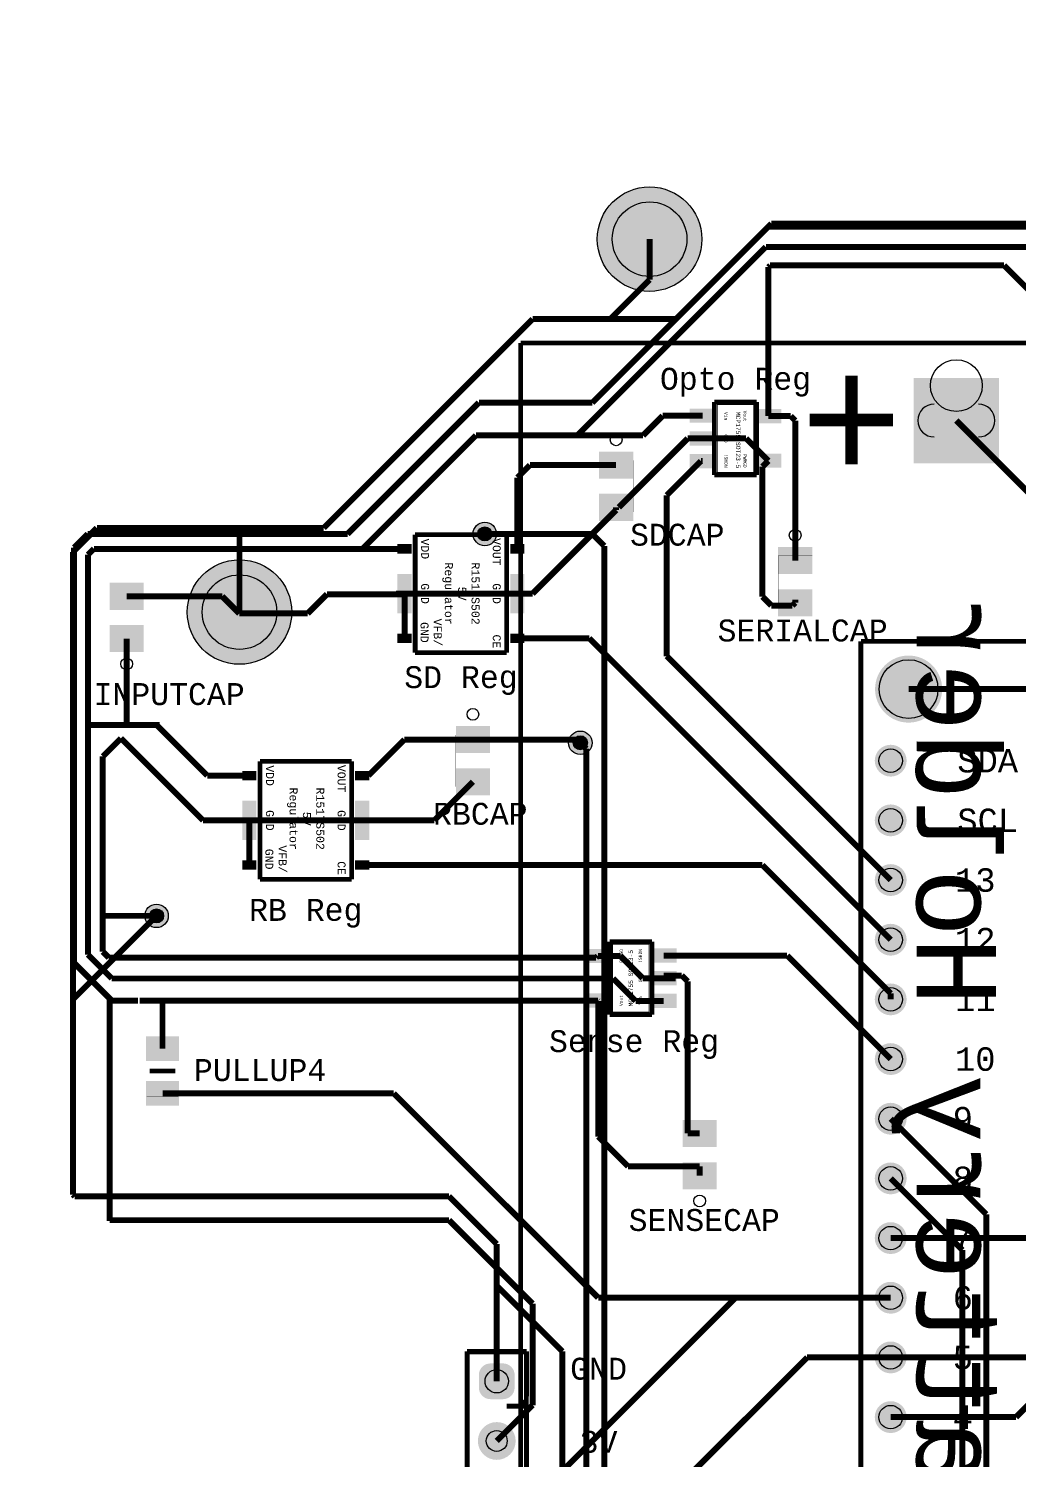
# Model space of a CAD drawing. Extents: x -3564 to 3564, y -2067 to 2176.
# Drawn here: x -3564 to -1904, y -332 to 2067 of the extents above; entities that cross this region are included whole.
import ezdxf
from ezdxf.enums import TextEntityAlignment as Align

# ---------------------------------------------------------------- set-up
doc = ezdxf.new("R2010")
doc.units = 0
for name, color, linetype in [('3D_INFO_BOTTOM', 3, 'CONTINUOUS'), ('3D_INFO_TOP', 1, 'CONTINUOUS'), ('BOARD_OUTLINE', 2, 'CONTINUOUS'), ('COPPER_BOTTOM', 1, 'CONTINUOUS'), ('COPPER_TOP', 3, 'CONTINUOUS'), ('DRILL', 255, 'CONTINUOUS'), ('SILKSCREEN_BOTTOM', 6, 'CONTINUOUS'), ('SILKSCREEN_TOP', 4, 'CONTINUOUS'), ('SOLDER_MASK_BOTTOM', 212, 'CONTINUOUS'), ('SOLDER_MASK_TOP', 200, 'CONTINUOUS')]:
    doc.layers.add(name, color=color, linetype=linetype)
doc.styles.add('MONOTxtStyle', font='monotxt')
doc.styles.add('MONOTxtStyle_M', font='monotxt')

msp = doc.modelspace()

# ---------------------------------------------------------------- hatches: boundary and pattern name
at = {"layer": 'COPPER_BOTTOM'}
h = msp.add_hatch(color=256, dxfattribs=at)
edge = h.paths.add_edge_path()
edge.add_arc((-2524, 1714), 87.5, 0, 360)
edge = h.paths.add_edge_path()
edge.add_arc((-2524, 1714), 62.5, 0, 360)
h = msp.add_hatch(color=256, dxfattribs=at)
h.paths.add_polyline_path([(-2081.5, 1338.5), (-2081.5, 1481.5), (-1938.5, 1481.5), (-1938.5, 1338.5)])
edge = h.paths.add_edge_path()
edge.add_arc((-2010, 1410), 27.5, 0, 360)
h = msp.add_hatch(color=256, dxfattribs=at)
edge = h.paths.add_edge_path()
edge.add_arc((-2799.999961, 1220), 19.685039, 0, 360)
edge = h.paths.add_edge_path()
edge.add_arc((-2799.999961, 1220), 11.811024, 0, 360)
h = msp.add_hatch(color=256, dxfattribs=at)
edge = h.paths.add_edge_path()
edge.add_arc((-3211, 1089), 87.5, 0, 360)
edge = h.paths.add_edge_path()
edge.add_arc((-3211, 1089), 62.5, 0, 360)
h = msp.add_hatch(color=256, dxfattribs=at)
edge = h.paths.add_edge_path()
edge.add_arc((-2090, 960), 56.212598, 0, 360)
edge = h.paths.add_edge_path()
edge.add_arc((-2090, 960), 49.212598, 0, 360)
h = msp.add_hatch(color=256, dxfattribs=at)
edge = h.paths.add_edge_path()
edge.add_arc((-2640, 870), 19.685039, 0, 360)
edge = h.paths.add_edge_path()
edge.add_arc((-2640, 870), 11.811024, 0, 360)
h = msp.add_hatch(color=256, dxfattribs=at)
edge = h.paths.add_edge_path()
edge.add_arc((-2120, 840), 26.685039, 0, 360)
edge = h.paths.add_edge_path()
edge.add_arc((-2120, 840), 19.685039, 0, 360)
h = msp.add_hatch(color=256, dxfattribs=at)
edge = h.paths.add_edge_path()
edge.add_arc((-2120, 740), 26.685039, 0, 360)
edge = h.paths.add_edge_path()
edge.add_arc((-2120, 740), 19.685039, 0, 360)
h = msp.add_hatch(color=256, dxfattribs=at)
edge = h.paths.add_edge_path()
edge.add_arc((-2120, 640), 26.685039, 0, 360)
edge = h.paths.add_edge_path()
edge.add_arc((-2120, 640), 19.685039, 0, 360)
h = msp.add_hatch(color=256, dxfattribs=at)
edge = h.paths.add_edge_path()
edge.add_arc((-3350, 580), 19.685039, 0, 360)
edge = h.paths.add_edge_path()
edge.add_arc((-3350, 580), 11.811024, 0, 360)
h = msp.add_hatch(color=256, dxfattribs=at)
edge = h.paths.add_edge_path()
edge.add_arc((-2120, 540), 26.685039, 0, 360)
edge = h.paths.add_edge_path()
edge.add_arc((-2120, 540), 19.685039, 0, 360)
h = msp.add_hatch(color=256, dxfattribs=at)
edge = h.paths.add_edge_path()
edge.add_arc((-2120, 440), 26.685039, 0, 360)
edge = h.paths.add_edge_path()
edge.add_arc((-2120, 440), 19.685039, 0, 360)
h = msp.add_hatch(color=256, dxfattribs=at)
edge = h.paths.add_edge_path()
edge.add_arc((-2120, 340), 26.685039, 0, 360)
edge = h.paths.add_edge_path()
edge.add_arc((-2120, 340), 19.685039, 0, 360)
h = msp.add_hatch(color=256, dxfattribs=at)
edge = h.paths.add_edge_path()
edge.add_arc((-2120, 240), 26.685039, 0, 360)
edge = h.paths.add_edge_path()
edge.add_arc((-2120, 240), 19.685039, 0, 360)
h = msp.add_hatch(color=256, dxfattribs=at)
edge = h.paths.add_edge_path()
edge.add_arc((-2120, 140), 26.685039, 0, 360)
edge = h.paths.add_edge_path()
edge.add_arc((-2120, 140), 19.685039, 0, 360)
h = msp.add_hatch(color=256, dxfattribs=at)
edge = h.paths.add_edge_path()
edge.add_arc((-2120, 40), 26.685039, 0, 360)
edge = h.paths.add_edge_path()
edge.add_arc((-2120, 40), 19.685039, 0, 360)
h = msp.add_hatch(color=256, dxfattribs=at)
edge = h.paths.add_edge_path()
edge.add_arc((-2120, -60), 26.685039, 0, 360)
edge = h.paths.add_edge_path()
edge.add_arc((-2120, -60), 19.685039, 0, 360)
h = msp.add_hatch(color=256, dxfattribs=at)
edge = h.paths.add_edge_path()
edge.add_arc((-2120, -160), 26.685039, 0, 360)
edge = h.paths.add_edge_path()
edge.add_arc((-2120, -160), 19.685039, 0, 360)
h = msp.add_hatch(color=256, dxfattribs=at)
edge = h.paths.add_edge_path()
edge.add_line((-2810, -189.585), (-2810, -210.415))
edge.add_arc((-2790.415, -210.415), 19.585, 180, 270)
edge.add_line((-2790.415, -230), (-2769.585, -230))
edge.add_arc((-2769.585, -210.415), 19.585, 270, 0)
edge.add_line((-2750, -210.415), (-2750, -189.585))
edge.add_arc((-2769.585, -189.585), 19.585, 0, 90)
edge.add_line((-2769.585, -170), (-2790.415, -170))
edge.add_arc((-2790.415, -189.585), 19.585, 90, 180)
edge = h.paths.add_edge_path()
edge.add_arc((-2780, -200), 19.585, 0, 360)
h = msp.add_hatch(color=256, dxfattribs=at)
edge = h.paths.add_edge_path()
edge.add_arc((-2120, -260), 26.685039, 0, 360)
edge = h.paths.add_edge_path()
edge.add_arc((-2120, -260), 19.685039, 0, 360)
h = msp.add_hatch(color=256, dxfattribs=at)
edge = h.paths.add_edge_path()
edge.add_arc((-2780, -300), 31.67, 0, 360)
edge = h.paths.add_edge_path()
edge.add_arc((-2780, -300), 17.5, 0, 360)
at = {"layer": 'COPPER_TOP'}
h = msp.add_hatch(color=256, dxfattribs=at)
edge = h.paths.add_edge_path()
edge.add_arc((-2524, 1714), 87.5, 0, 360)
edge = h.paths.add_edge_path()
edge.add_arc((-2524, 1714), 62.5, 0, 360)
h = msp.add_hatch(color=256, dxfattribs=at)
h.paths.add_polyline_path([(-2081.5, 1338.5), (-2081.5, 1481.5), (-1938.5, 1481.5), (-1938.5, 1338.5)])
edge = h.paths.add_edge_path()
edge.add_arc((-2010, 1410), 27.5, 0, 360)
h = msp.add_hatch(color=256, dxfattribs=at)
edge = h.paths.add_edge_path()
edge.add_arc((-2799.999961, 1220), 19.685039, 0, 360)
edge = h.paths.add_edge_path()
edge.add_arc((-2799.999961, 1220), 11.811024, 0, 360)
h = msp.add_hatch(color=256, dxfattribs=at)
edge = h.paths.add_edge_path()
edge.add_arc((-3211, 1089), 87.5, 0, 360)
edge = h.paths.add_edge_path()
edge.add_arc((-3211, 1089), 62.5, 0, 360)
h = msp.add_hatch(color=256, dxfattribs=at)
edge = h.paths.add_edge_path()
edge.add_arc((-2090, 960), 56.212598, 0, 360)
edge = h.paths.add_edge_path()
edge.add_arc((-2090, 960), 49.212598, 0, 360)
h = msp.add_hatch(color=256, dxfattribs=at)
edge = h.paths.add_edge_path()
edge.add_arc((-2640, 870), 19.685039, 0, 360)
edge = h.paths.add_edge_path()
edge.add_arc((-2640, 870), 11.811024, 0, 360)
h = msp.add_hatch(color=256, dxfattribs=at)
edge = h.paths.add_edge_path()
edge.add_arc((-2120, 840), 26.685039, 0, 360)
edge = h.paths.add_edge_path()
edge.add_arc((-2120, 840), 19.685039, 0, 360)
h = msp.add_hatch(color=256, dxfattribs=at)
edge = h.paths.add_edge_path()
edge.add_arc((-2120, 740), 26.685039, 0, 360)
edge = h.paths.add_edge_path()
edge.add_arc((-2120, 740), 19.685039, 0, 360)
h = msp.add_hatch(color=256, dxfattribs=at)
edge = h.paths.add_edge_path()
edge.add_arc((-2120, 640), 26.685039, 0, 360)
edge = h.paths.add_edge_path()
edge.add_arc((-2120, 640), 19.685039, 0, 360)
h = msp.add_hatch(color=256, dxfattribs=at)
edge = h.paths.add_edge_path()
edge.add_arc((-3350, 580), 19.685039, 0, 360)
edge = h.paths.add_edge_path()
edge.add_arc((-3350, 580), 11.811024, 0, 360)
h = msp.add_hatch(color=256, dxfattribs=at)
edge = h.paths.add_edge_path()
edge.add_arc((-2120, 540), 26.685039, 0, 360)
edge = h.paths.add_edge_path()
edge.add_arc((-2120, 540), 19.685039, 0, 360)
h = msp.add_hatch(color=256, dxfattribs=at)
edge = h.paths.add_edge_path()
edge.add_arc((-2120, 440), 26.685039, 0, 360)
edge = h.paths.add_edge_path()
edge.add_arc((-2120, 440), 19.685039, 0, 360)
h = msp.add_hatch(color=256, dxfattribs=at)
edge = h.paths.add_edge_path()
edge.add_arc((-2120, 340), 26.685039, 0, 360)
edge = h.paths.add_edge_path()
edge.add_arc((-2120, 340), 19.685039, 0, 360)
h = msp.add_hatch(color=256, dxfattribs=at)
edge = h.paths.add_edge_path()
edge.add_arc((-2120, 240), 26.685039, 0, 360)
edge = h.paths.add_edge_path()
edge.add_arc((-2120, 240), 19.685039, 0, 360)
h = msp.add_hatch(color=256, dxfattribs=at)
edge = h.paths.add_edge_path()
edge.add_arc((-2120, 140), 26.685039, 0, 360)
edge = h.paths.add_edge_path()
edge.add_arc((-2120, 140), 19.685039, 0, 360)
h = msp.add_hatch(color=256, dxfattribs=at)
edge = h.paths.add_edge_path()
edge.add_arc((-2120, 40), 26.685039, 0, 360)
edge = h.paths.add_edge_path()
edge.add_arc((-2120, 40), 19.685039, 0, 360)
h = msp.add_hatch(color=256, dxfattribs=at)
edge = h.paths.add_edge_path()
edge.add_arc((-2120, -60), 26.685039, 0, 360)
edge = h.paths.add_edge_path()
edge.add_arc((-2120, -60), 19.685039, 0, 360)
h = msp.add_hatch(color=256, dxfattribs=at)
edge = h.paths.add_edge_path()
edge.add_arc((-2120, -160), 26.685039, 0, 360)
edge = h.paths.add_edge_path()
edge.add_arc((-2120, -160), 19.685039, 0, 360)
h = msp.add_hatch(color=256, dxfattribs=at)
edge = h.paths.add_edge_path()
edge.add_line((-2810, -189.585), (-2810, -210.415))
edge.add_arc((-2790.415, -210.415), 19.585, 180, 270)
edge.add_line((-2790.415, -230), (-2769.585, -230))
edge.add_arc((-2769.585, -210.415), 19.585, 270, 0)
edge.add_line((-2750, -210.415), (-2750, -189.585))
edge.add_arc((-2769.585, -189.585), 19.585, 0, 90)
edge.add_line((-2769.585, -170), (-2790.415, -170))
edge.add_arc((-2790.415, -189.585), 19.585, 90, 180)
edge = h.paths.add_edge_path()
edge.add_arc((-2780, -200), 19.585, 0, 360)
h = msp.add_hatch(color=256, dxfattribs=at)
edge = h.paths.add_edge_path()
edge.add_arc((-2120, -260), 26.685039, 0, 360)
edge = h.paths.add_edge_path()
edge.add_arc((-2120, -260), 19.685039, 0, 360)
h = msp.add_hatch(color=256, dxfattribs=at)
edge = h.paths.add_edge_path()
edge.add_arc((-2780, -300), 31.67, 0, 360)
edge = h.paths.add_edge_path()
edge.add_arc((-2780, -300), 17.5, 0, 360)
at = {"layer": 'DRILL'}
h = msp.add_hatch(color=255, dxfattribs=at)
edge = h.paths.add_edge_path()
edge.add_arc((-2524, 1714), 62.5, 0, 360)
h = msp.add_hatch(color=255, dxfattribs=at)
edge = h.paths.add_edge_path()
edge.add_arc((-2047, 1410), 27.5, 180, 270)
edge.add_line((-2047, 1382.5), (-1973, 1382.5))
edge.add_arc((-1973, 1410), 27.5, 270, 0)
edge.add_arc((-1973, 1410), 27.5, 0, 90)
edge.add_line((-1973, 1437.5), (-2047, 1437.5))
edge.add_arc((-2047, 1410), 27.5, 90, 180)
h = msp.add_hatch(color=255, dxfattribs=at)
edge = h.paths.add_edge_path()
edge.add_arc((-2799.999961, 1220), 11.811024, 0, 360)
h = msp.add_hatch(color=255, dxfattribs=at)
edge = h.paths.add_edge_path()
edge.add_arc((-3211, 1089), 62.5, 0, 360)
h = msp.add_hatch(color=255, dxfattribs=at)
edge = h.paths.add_edge_path()
edge.add_arc((-2090, 960), 49.212598, 0, 360)
h = msp.add_hatch(color=255, dxfattribs=at)
edge = h.paths.add_edge_path()
edge.add_arc((-2640, 870), 11.811024, 0, 360)
h = msp.add_hatch(color=255, dxfattribs=at)
edge = h.paths.add_edge_path()
edge.add_arc((-2120, 840), 19.685039, 0, 360)
h = msp.add_hatch(color=255, dxfattribs=at)
edge = h.paths.add_edge_path()
edge.add_arc((-2120, 740), 19.685039, 0, 360)
h = msp.add_hatch(color=255, dxfattribs=at)
edge = h.paths.add_edge_path()
edge.add_arc((-2120, 640), 19.685039, 0, 360)
h = msp.add_hatch(color=255, dxfattribs=at)
edge = h.paths.add_edge_path()
edge.add_arc((-3350, 580), 11.811024, 0, 360)
h = msp.add_hatch(color=255, dxfattribs=at)
edge = h.paths.add_edge_path()
edge.add_arc((-2120, 540), 19.685039, 0, 360)
h = msp.add_hatch(color=255, dxfattribs=at)
edge = h.paths.add_edge_path()
edge.add_arc((-2120, 440), 19.685039, 0, 360)
h = msp.add_hatch(color=255, dxfattribs=at)
edge = h.paths.add_edge_path()
edge.add_arc((-2120, 340), 19.685039, 0, 360)
h = msp.add_hatch(color=255, dxfattribs=at)
edge = h.paths.add_edge_path()
edge.add_arc((-2120, 240), 19.685039, 0, 360)
h = msp.add_hatch(color=255, dxfattribs=at)
edge = h.paths.add_edge_path()
edge.add_arc((-2120, 140), 19.685039, 0, 360)
h = msp.add_hatch(color=255, dxfattribs=at)
edge = h.paths.add_edge_path()
edge.add_arc((-2120, 40), 19.685039, 0, 360)
h = msp.add_hatch(color=255, dxfattribs=at)
edge = h.paths.add_edge_path()
edge.add_arc((-2120, -60), 19.685039, 0, 360)
h = msp.add_hatch(color=255, dxfattribs=at)
edge = h.paths.add_edge_path()
edge.add_arc((-2120, -160), 19.685039, 0, 360)
h = msp.add_hatch(color=255, dxfattribs=at)
edge = h.paths.add_edge_path()
edge.add_arc((-2780, -200), 19.585, 0, 360)
h = msp.add_hatch(color=255, dxfattribs=at)
edge = h.paths.add_edge_path()
edge.add_arc((-2120, -260), 19.685039, 0, 360)
h = msp.add_hatch(color=255, dxfattribs=at)
edge = h.paths.add_edge_path()
edge.add_arc((-2780, -300), 17.5, 0, 360)
at = {"layer": 'SOLDER_MASK_BOTTOM'}
h = msp.add_hatch(color=256, dxfattribs=at)
edge = h.paths.add_edge_path()
edge.add_arc((-2524, 1714), 87.5, 0, 360)
h = msp.add_hatch(color=256, dxfattribs=at)
h.paths.add_polyline_path([(-2081.5, 1338.5), (-2081.5, 1481.5), (-1938.5, 1481.5), (-1938.5, 1338.5)])
edge = h.paths.add_edge_path()
edge.add_arc((-2010, 1410), 27.5, 0, 360)
h = msp.add_hatch(color=256, dxfattribs=at)
edge = h.paths.add_edge_path()
edge.add_arc((-2799.999961, 1220), 19.685039, 0, 360)
h = msp.add_hatch(color=256, dxfattribs=at)
edge = h.paths.add_edge_path()
edge.add_arc((-3211, 1089), 87.5, 0, 360)
h = msp.add_hatch(color=256, dxfattribs=at)
edge = h.paths.add_edge_path()
edge.add_arc((-2090, 960), 56.212598, 0, 360)
edge = h.paths.add_edge_path()
edge.add_arc((-2090, 960), 49.212598, 0, 360)
h = msp.add_hatch(color=256, dxfattribs=at)
edge = h.paths.add_edge_path()
edge.add_arc((-2640, 870), 19.685039, 0, 360)
h = msp.add_hatch(color=256, dxfattribs=at)
edge = h.paths.add_edge_path()
edge.add_arc((-2120, 840), 26.685039, 0, 360)
edge = h.paths.add_edge_path()
edge.add_arc((-2120, 840), 19.685039, 0, 360)
h = msp.add_hatch(color=256, dxfattribs=at)
edge = h.paths.add_edge_path()
edge.add_arc((-2120, 740), 26.685039, 0, 360)
edge = h.paths.add_edge_path()
edge.add_arc((-2120, 740), 19.685039, 0, 360)
h = msp.add_hatch(color=256, dxfattribs=at)
edge = h.paths.add_edge_path()
edge.add_arc((-2120, 640), 26.685039, 0, 360)
edge = h.paths.add_edge_path()
edge.add_arc((-2120, 640), 19.685039, 0, 360)
h = msp.add_hatch(color=256, dxfattribs=at)
edge = h.paths.add_edge_path()
edge.add_arc((-3350, 580), 19.685039, 0, 360)
h = msp.add_hatch(color=256, dxfattribs=at)
edge = h.paths.add_edge_path()
edge.add_arc((-2120, 540), 26.685039, 0, 360)
edge = h.paths.add_edge_path()
edge.add_arc((-2120, 540), 19.685039, 0, 360)
h = msp.add_hatch(color=256, dxfattribs=at)
edge = h.paths.add_edge_path()
edge.add_arc((-2120, 440), 26.685039, 0, 360)
edge = h.paths.add_edge_path()
edge.add_arc((-2120, 440), 19.685039, 0, 360)
h = msp.add_hatch(color=256, dxfattribs=at)
edge = h.paths.add_edge_path()
edge.add_arc((-2120, 340), 26.685039, 0, 360)
edge = h.paths.add_edge_path()
edge.add_arc((-2120, 340), 19.685039, 0, 360)
h = msp.add_hatch(color=256, dxfattribs=at)
edge = h.paths.add_edge_path()
edge.add_arc((-2120, 240), 26.685039, 0, 360)
edge = h.paths.add_edge_path()
edge.add_arc((-2120, 240), 19.685039, 0, 360)
h = msp.add_hatch(color=256, dxfattribs=at)
edge = h.paths.add_edge_path()
edge.add_arc((-2120, 140), 26.685039, 0, 360)
edge = h.paths.add_edge_path()
edge.add_arc((-2120, 140), 19.685039, 0, 360)
h = msp.add_hatch(color=256, dxfattribs=at)
edge = h.paths.add_edge_path()
edge.add_arc((-2120, 40), 26.685039, 0, 360)
edge = h.paths.add_edge_path()
edge.add_arc((-2120, 40), 19.685039, 0, 360)
h = msp.add_hatch(color=256, dxfattribs=at)
edge = h.paths.add_edge_path()
edge.add_arc((-2120, -60), 26.685039, 0, 360)
edge = h.paths.add_edge_path()
edge.add_arc((-2120, -60), 19.685039, 0, 360)
h = msp.add_hatch(color=256, dxfattribs=at)
edge = h.paths.add_edge_path()
edge.add_arc((-2120, -160), 26.685039, 0, 360)
edge = h.paths.add_edge_path()
edge.add_arc((-2120, -160), 19.685039, 0, 360)
h = msp.add_hatch(color=256, dxfattribs=at)
edge = h.paths.add_edge_path()
edge.add_line((-2810, -189.585), (-2810, -210.415))
edge.add_arc((-2790.415, -210.415), 19.585, 180, 270)
edge.add_line((-2790.415, -230), (-2769.585, -230))
edge.add_arc((-2769.585, -210.415), 19.585, 270, 0)
edge.add_line((-2750, -210.415), (-2750, -189.585))
edge.add_arc((-2769.585, -189.585), 19.585, 0, 90)
edge.add_line((-2769.585, -170), (-2790.415, -170))
edge.add_arc((-2790.415, -189.585), 19.585, 90, 180)
edge = h.paths.add_edge_path()
edge.add_arc((-2780, -200), 19.585, 0, 360)
h = msp.add_hatch(color=256, dxfattribs=at)
edge = h.paths.add_edge_path()
edge.add_arc((-2120, -260), 26.685039, 0, 360)
edge = h.paths.add_edge_path()
edge.add_arc((-2120, -260), 19.685039, 0, 360)
h = msp.add_hatch(color=256, dxfattribs=at)
edge = h.paths.add_edge_path()
edge.add_arc((-2780, -300), 31.67, 0, 360)
edge = h.paths.add_edge_path()
edge.add_arc((-2780, -300), 17.5, 0, 360)
at = {"layer": 'SOLDER_MASK_TOP'}
h = msp.add_hatch(color=256, dxfattribs=at)
edge = h.paths.add_edge_path()
edge.add_arc((-2524, 1714), 87.5, 0, 360)
h = msp.add_hatch(color=256, dxfattribs=at)
h.paths.add_polyline_path([(-2081.5, 1338.5), (-2081.5, 1481.5), (-1938.5, 1481.5), (-1938.5, 1338.5)])
edge = h.paths.add_edge_path()
edge.add_arc((-2010, 1410), 27.5, 0, 360)
h = msp.add_hatch(color=256, dxfattribs=at)
edge = h.paths.add_edge_path()
edge.add_arc((-2799.999961, 1220), 19.685039, 0, 360)
h = msp.add_hatch(color=256, dxfattribs=at)
edge = h.paths.add_edge_path()
edge.add_arc((-3211, 1089), 87.5, 0, 360)
h = msp.add_hatch(color=256, dxfattribs=at)
edge = h.paths.add_edge_path()
edge.add_arc((-2090, 960), 56.212598, 0, 360)
edge = h.paths.add_edge_path()
edge.add_arc((-2090, 960), 49.212598, 0, 360)
h = msp.add_hatch(color=256, dxfattribs=at)
edge = h.paths.add_edge_path()
edge.add_arc((-2640, 870), 19.685039, 0, 360)
h = msp.add_hatch(color=256, dxfattribs=at)
edge = h.paths.add_edge_path()
edge.add_arc((-2120, 840), 26.685039, 0, 360)
edge = h.paths.add_edge_path()
edge.add_arc((-2120, 840), 19.685039, 0, 360)
h = msp.add_hatch(color=256, dxfattribs=at)
edge = h.paths.add_edge_path()
edge.add_arc((-2120, 740), 26.685039, 0, 360)
edge = h.paths.add_edge_path()
edge.add_arc((-2120, 740), 19.685039, 0, 360)
h = msp.add_hatch(color=256, dxfattribs=at)
edge = h.paths.add_edge_path()
edge.add_arc((-2120, 640), 26.685039, 0, 360)
edge = h.paths.add_edge_path()
edge.add_arc((-2120, 640), 19.685039, 0, 360)
h = msp.add_hatch(color=256, dxfattribs=at)
edge = h.paths.add_edge_path()
edge.add_arc((-3350, 580), 19.685039, 0, 360)
h = msp.add_hatch(color=256, dxfattribs=at)
edge = h.paths.add_edge_path()
edge.add_arc((-2120, 540), 26.685039, 0, 360)
edge = h.paths.add_edge_path()
edge.add_arc((-2120, 540), 19.685039, 0, 360)
h = msp.add_hatch(color=256, dxfattribs=at)
edge = h.paths.add_edge_path()
edge.add_arc((-2120, 440), 26.685039, 0, 360)
edge = h.paths.add_edge_path()
edge.add_arc((-2120, 440), 19.685039, 0, 360)
h = msp.add_hatch(color=256, dxfattribs=at)
edge = h.paths.add_edge_path()
edge.add_arc((-2120, 340), 26.685039, 0, 360)
edge = h.paths.add_edge_path()
edge.add_arc((-2120, 340), 19.685039, 0, 360)
h = msp.add_hatch(color=256, dxfattribs=at)
edge = h.paths.add_edge_path()
edge.add_arc((-2120, 240), 26.685039, 0, 360)
edge = h.paths.add_edge_path()
edge.add_arc((-2120, 240), 19.685039, 0, 360)
h = msp.add_hatch(color=256, dxfattribs=at)
edge = h.paths.add_edge_path()
edge.add_arc((-2120, 140), 26.685039, 0, 360)
edge = h.paths.add_edge_path()
edge.add_arc((-2120, 140), 19.685039, 0, 360)
h = msp.add_hatch(color=256, dxfattribs=at)
edge = h.paths.add_edge_path()
edge.add_arc((-2120, 40), 26.685039, 0, 360)
edge = h.paths.add_edge_path()
edge.add_arc((-2120, 40), 19.685039, 0, 360)
h = msp.add_hatch(color=256, dxfattribs=at)
edge = h.paths.add_edge_path()
edge.add_arc((-2120, -60), 26.685039, 0, 360)
edge = h.paths.add_edge_path()
edge.add_arc((-2120, -60), 19.685039, 0, 360)
h = msp.add_hatch(color=256, dxfattribs=at)
edge = h.paths.add_edge_path()
edge.add_arc((-2120, -160), 26.685039, 0, 360)
edge = h.paths.add_edge_path()
edge.add_arc((-2120, -160), 19.685039, 0, 360)
h = msp.add_hatch(color=256, dxfattribs=at)
edge = h.paths.add_edge_path()
edge.add_line((-2810, -189.585), (-2810, -210.415))
edge.add_arc((-2790.415, -210.415), 19.585, 180, 270)
edge.add_line((-2790.415, -230), (-2769.585, -230))
edge.add_arc((-2769.585, -210.415), 19.585, 270, 0)
edge.add_line((-2750, -210.415), (-2750, -189.585))
edge.add_arc((-2769.585, -189.585), 19.585, 0, 90)
edge.add_line((-2769.585, -170), (-2790.415, -170))
edge.add_arc((-2790.415, -189.585), 19.585, 90, 180)
edge = h.paths.add_edge_path()
edge.add_arc((-2780, -200), 19.585, 0, 360)
h = msp.add_hatch(color=256, dxfattribs=at)
edge = h.paths.add_edge_path()
edge.add_arc((-2120, -260), 26.685039, 0, 360)
edge = h.paths.add_edge_path()
edge.add_arc((-2120, -260), 19.685039, 0, 360)
h = msp.add_hatch(color=256, dxfattribs=at)
edge = h.paths.add_edge_path()
edge.add_arc((-2780, -300), 31.67, 0, 360)
edge = h.paths.add_edge_path()
edge.add_arc((-2780, -300), 17.5, 0, 360)

# ---------------------------------------------------------------- linework, layer by layer
at = {"layer": '3D_INFO_BOTTOM', "color": 3, "const_width": 8}
for points in [[(-2740, -1600), (-2740, 1540)], [(-2740, 1540), (-1280, 1540)]]:
    msp.add_lwpolyline(points, dxfattribs=at)
at = {"layer": '3D_INFO_BOTTOM', "color": 3}
msp.add_circle((-2010, 1468.600591), 43.370079, dxfattribs=at)
at = {"layer": '3D_INFO_TOP', "color": 1}
for points, const_width in [([(-2415.433071, 1441.023622), (-2415.433071, 1318.976378)], 8), ([(-2344.566929, 1441.023622), (-2415.433071, 1441.023622)], 8), ([(-2344.566929, 1318.976378), (-2344.566929, 1441.023622)], 8), ([(-2608.543307, 1343.307087), (-2608.543307, 1256.692913)], 0.03937), ([(-2551.456693, 1343.307087), (-2608.543307, 1343.307087)], 0.03937), ([(-2551.456693, 1256.692913), (-2551.456693, 1343.307087)], 0.03937), ([(-2415.433071, 1318.976378), (-2344.566929, 1318.976378)], 8), ([(-2608.543307, 1256.692913), (-2551.456693, 1256.692913)], 0.03937), ([(-2916.771654, 1218.818898), (-2916.771654, 1021.181102)], 8), ([(-2763.228346, 1218.818898), (-2916.771654, 1218.818898)], 8), ([(-2763.228346, 1021.181102), (-2763.228346, 1218.818898)], 8), ([(-2308.543307, 1183.307087), (-2308.543307, 1096.692913)], 0.03937), ([(-2251.456693, 1183.307087), (-2308.543307, 1183.307087)], 0.03937), ([(-2251.456693, 1096.692913), (-2251.456693, 1183.307087)], 0.03937), ([(-3428.543307, 1123.307087), (-3428.543307, 1036.692913)], 0.03937), ([(-3371.456693, 1123.307087), (-3428.543307, 1123.307087)], 0.03937), ([(-3371.456693, 1036.692913), (-3371.456693, 1123.307087)], 0.03937), ([(-2308.543307, 1096.692913), (-2251.456693, 1096.692913)], 0.03937), ([(-3428.543307, 1036.692913), (-3371.456693, 1036.692913)], 0.03937), ([(-1170, 1040), (-2170, 1040)], 8), ([(-2170, 1040), (-2170, -1160)], 8), ([(-2916.771654, 1021.181102), (-2763.228346, 1021.181102)], 8), ([(-2848.543307, 883.307087), (-2848.543307, 796.692913)], 0.03937), ([(-2791.456693, 883.307087), (-2848.543307, 883.307087)], 0.03937), ([(-2791.456693, 796.692913), (-2791.456693, 883.307087)], 0.03937), ([(-3176.771654, 838.818898), (-3176.771654, 641.181102)], 8), ([(-3023.228346, 838.818898), (-3176.771654, 838.818898)], 8), ([(-3023.228346, 641.181102), (-3023.228346, 838.818898)], 8), ([(-2848.543307, 796.692913), (-2791.456693, 796.692913)], 0.03937), ([(-3176.771654, 641.181102), (-3023.228346, 641.181102)], 8), ([(-2520.066929, 536.523622), (-2590.933071, 536.523622)], 8), ([(-2590.933071, 536.523622), (-2590.933071, 414.476378)], 8), ([(-2520.066929, 414.476378), (-2520.066929, 536.523622)], 8), ([(-2590.933071, 414.476378), (-2520.066929, 414.476378)], 8), ([(-3366.574803, 363.307087), (-3366.574803, 276.692913)], 0.03937), ([(-3313.425197, 363.307087), (-3366.574803, 363.307087)], 0.03937), ([(-3313.425197, 276.692913), (-3313.425197, 363.307087)], 0.03937), ([(-3366.574803, 276.692913), (-3313.425197, 276.692913)], 0.03937), ([(-2468.543307, 223.307087), (-2468.543307, 136.692913)], 0.03937), ([(-2411.456693, 223.307087), (-2468.543307, 223.307087)], 0.03937), ([(-2411.456693, 136.692913), (-2411.456693, 223.307087)], 0.03937), ([(-2468.543307, 136.692913), (-2411.456693, 136.692913)], 0.03937), ([(-2730.41, -150.54), (-2829.49, -150.54)], 8), ([(-2829.49, -150.54), (-2829.49, -550.73)], 8), ([(-2730.41, -550.73), (-2730.41, -150.54)], 8)]:
    msp.add_lwpolyline(points, dxfattribs=dict(at, const_width=const_width))
at = {"layer": 'BOARD_OUTLINE', "color": 2, "const_width": 0.000039}
for points in [[(-2742.579685, 2064.867008), (-2753.226063, 2062.506772)], [(-2731.76815, 2066.290394), (-2742.579685, 2064.867008)], [(-2720.873701, 2066.766063), (-2731.76815, 2066.290394)], [(-2720.873701, 2066.766063), (-2050, 2066.766142)], [(-2050, 2066.766142), (-1250, 2066.766063)], [(-2792.570748, 2044.160039), (-2801.222126, 2037.521614)], [(-2783.373701, 2050.019213), (-2792.570748, 2044.160039)], [(-2773.700945, 2055.054528), (-2783.373701, 2050.019213)], [(-2763.626181, 2059.227638), (-2773.700945, 2055.054528)], [(-2753.226063, 2062.506772), (-2763.626181, 2059.227638)], [(-2816.629252, 2022.114488), (-2823.267677, 2013.46311)], [(-2809.262047, 2030.154409), (-2816.629252, 2022.114488)], [(-2801.222126, 2037.521614), (-2809.262047, 2030.154409)], [(-2834.162165, 1994.593307), (-2838.335276, 1984.518543)], [(-2829.12685, 2004.266063), (-2834.162165, 1994.593307)], [(-2823.267677, 2013.46311), (-2829.12685, 2004.266063)], [(-2841.614409, 1974.118425), (-2843.974646, 1963.472047)], [(-2838.335276, 1984.518543), (-2841.614409, 1974.118425)], [(-2845.398031, 1952.660512), (-2845.873701, 1941.766063)], [(-2843.974646, 1963.472047), (-2845.398031, 1952.660512)], [(-2845.873701, 1941.766063), (-2845.873701, 1941.766063)], [(-2845.873622, 1941.766063), (-2845.873622, 1779.402677)], [(-2847.322441, 1746.219488), (-2845.873661, 1779.402598)], [(-2845.873661, 1779.402598), (-2845.873661, 1779.402598)], [(-2851.657835, 1713.288858), (-2847.322441, 1746.219488)], [(-2858.84685, 1680.861417), (-2851.657835, 1713.288858)], [(-2868.834724, 1649.183937), (-2858.84685, 1680.861417)], [(-2881.545433, 1618.49752), (-2868.834724, 1649.183937)], [(-2896.882323, 1589.03563), (-2881.545433, 1618.49752)], [(-2914.728583, 1561.022598), (-2896.882323, 1589.03563)], [(-2934.948465, 1534.671575), (-2914.728583, 1561.022598)], [(-2957.388031, 1510.183071), (-2934.948465, 1534.671575)], [(-3008.227559, 1467.523622), (-2981.876535, 1487.743504)], [(-2981.876535, 1487.743504), (-2957.388031, 1510.183071)], [(-3036.24063, 1449.677362), (-3008.227559, 1467.523622)], [(-3065.70248, 1434.340472), (-3036.24063, 1449.677362)], [(-3128.066378, 1411.64189), (-3096.388898, 1421.629764)], [(-3096.388898, 1421.629764), (-3065.70248, 1434.340472)], [(-3471.618425, 1394.409409), (-3482.018543, 1391.130276)], [(-3460.972047, 1396.769646), (-3471.618425, 1394.409409)], [(-3450.160512, 1398.193031), (-3460.972047, 1396.769646)], [(-3439.266063, 1398.668701), (-3450.160512, 1398.193031)], [(-3226.607677, 1398.66874), (-3439.266024, 1398.66874)], [(-3226.607598, 1398.668701), (-3193.424449, 1400.11748)], [(-3193.424449, 1400.11748), (-3160.493819, 1404.452874)], [(-3160.493819, 1404.452874), (-3128.066378, 1411.64189)], [(-3519.614488, 1369.424252), (-3527.654409, 1362.057047)], [(-3510.96311, 1376.062677), (-3519.614488, 1369.424252)], [(-3501.766063, 1381.92185), (-3510.96311, 1376.062677)], [(-3492.093307, 1386.957165), (-3501.766063, 1381.92185)], [(-3482.018543, 1391.130276), (-3492.093307, 1386.957165)], [(-3541.660039, 1345.365748), (-3547.519213, 1336.168701)], [(-3535.021614, 1354.017126), (-3541.660039, 1345.365748)], [(-3527.654409, 1362.057047), (-3535.021614, 1354.017126)], [(-3552.554528, 1326.495945), (-3556.727638, 1316.421181)], [(-3547.519213, 1336.168701), (-3552.554528, 1326.495945)], [(-3560.006772, 1306.021063), (-3562.367008, 1295.374685)], [(-3556.727638, 1316.421181), (-3560.006772, 1306.021063)], [(-3563.790394, 1284.56315), (-3564.266063, 1273.668701)], [(-3564.266063, 1273.668701), (-3564.266063, 1273.668701)], [(-3564.266063, 1273.668701), (-3564.266063, 0)], [(-3562.367008, 1295.374685), (-3563.790394, 1284.56315)], [(-2845.873622, 0), (-3564.266063, 0)], [(-2845.873622, 0), (-2845.873622, -800)]]:
    msp.add_lwpolyline(points, dxfattribs=at)
at = {"layer": 'COPPER_BOTTOM', "color": 1, "const_width": 10}
for points in [[(-2320, 1740), (-2480, 1580)], [(-1302.928898, 1740), (-2320, 1740)], [(-2524, 1714), (-2524, 1646)], [(-2524, 1646), (-2590, 1580)], [(-2720, 1580), (-3070, 1230)], [(-2480, 1580), (-2720, 1580)], [(-3450, 1230), (-3490, 1190)], [(-3070, 1230), (-3450, 1230)], [(-3211, 1089), (-3211, 1229)], [(-2799.999961, 1220), (-2619.999961, 1220)], [(-2619.999961, 1220), (-2599.999961, 1200)], [(-2599.999961, 1200), (-2599.999961, -1139.999961)], [(-3490, 440), (-3490, 1190)], [(-2630, 860), (-2640, 870)], [(-2630, -820), (-2630, 860)], [(-3350, 580), (-3490, 440)], [(-3490, 112.928898), (-3490, 440)], [(-1910, -260), (-1520, 130)], [(-3487.071102, 110), (-3490, 112.928898)], [(-3487.071102, 110), (-2860, 110)], [(-2860, 110), (-2780, 30)], [(-2780, 30), (-2780, -200)], [(-2120, 40), (-1670, 40)], [(-2780, -40), (-2670, -150)], [(-2670, -770), (-2670, -150)], [(-1840, -160), (-2120, -160)], [(-2120, -260), (-1910, -260)]]:
    msp.add_lwpolyline(points, dxfattribs=at)
at = {"layer": 'COPPER_TOP', "color": 3, "const_width": 10}
for points in [[(-2325, 1735), (-2620, 1440)], [(-2325, 1735), (-1487.598425, 1735)], [(-2645.188976, 1385), (-2329.153543, 1701.035433)], [(-1632.928346, 1701.035433), (-2329.153543, 1701.035433)], [(-2321.952992, 1670), (-2324.88189, 1667.071102)], [(-2324.88189, 1667.071102), (-2324.88189, 1417.401575)], [(-2321.952992, 1670), (-1930, 1670)], [(-1930, 1670), (-1440, 1180)], [(-2810, 1440), (-3030, 1220)], [(-2620, 1440), (-2810, 1440)], [(-2502, 1418), (-2534.905512, 1385.094488)], [(-2435.11811, 1418), (-2502, 1418)], [(-2324.88189, 1417.401575), (-2287.401575, 1417.401575)], [(-2287.401575, 1417.401575), (-2280, 1410)], [(-2280, 1410), (-2280, 1175.433071)], [(-1820, 1220), (-2010, 1410)], [(-2815, 1385), (-3005, 1195)], [(-2815, 1385), (-2645.188976, 1385)], [(-2534.905512, 1385.094488), (-2645.094488, 1385.094488)], [(-2460, 1380), (-2575.433071, 1264.566929)], [(-2460, 1380), (-2362.283465, 1380)], [(-2362.283465, 1380), (-2324.88189, 1342.598425)], [(-2438, 1342), (-2495.11811, 1284.88189)], [(-2435.11811, 1342), (-2438, 1342)], [(-2334.88189, 1332.598425), (-2324.88189, 1342.598425)], [(-2724.56689, 1335.433071), (-2745.511772, 1314.488189)], [(-2580, 1335.433071), (-2724.56689, 1335.433071)], [(-2334.88189, 1114.88189), (-2334.88189, 1332.598425)], [(-2745.511811, 1195), (-2745.511811, 1314.488189)], [(-2495.11811, 1284.88189), (-2495.11811, 1015.11811)], [(-2580, 1260), (-2720, 1120)], [(-2580, 1264.566929), (-2580, 1260)], [(-3488.098425, 1197.07126), (-3465.169685, 1220)], [(-3465.169685, 1220), (-3030, 1220)], [(-2745.511732, 1220), (-2799.999961, 1220)], [(-3488.098425, 501.027165), (-3488.098425, 1197.07126)], [(-3455, 1195), (-3465, 1185)], [(-3455, 1195), (-2934.488189, 1195)], [(-3465, 1185), (-3465, 515)], [(-3240, 1115.433071), (-3400, 1115.433071)], [(-3212.283465, 1087.716535), (-3240, 1115.433071)], [(-3096.744094, 1086.744094), (-3064.488189, 1119)], [(-3064.488189, 1119), (-2931, 1119)], [(-2949, 1120), (-2720, 1120)], [(-2934.488189, 1120), (-2934.488189, 1045)], [(-2931, 1119), (-2930, 1120)], [(-2334.88189, 1114.88189), (-2320, 1100)], [(-2320, 1100), (-2284.566929, 1100)], [(-2284.566929, 1100), (-2280, 1104.566929)], [(-2280, 1104.566929), (-2280, 1110)], [(-3211.311024, 1086.744094), (-3212.283465, 1087.716535)], [(-3211.311024, 1086.744094), (-3096.744094, 1086.744094)], [(-3400, 1044.566929), (-3400, 902.928898)], [(-2625, 1045), (-2745.511811, 1045)], [(-2120, 540), (-2625, 1045)], [(-2495.11811, 1015.11811), (-2120, 640)], [(-1240, 960), (-2090, 960)], [(-3345, 900), (-3465, 900)], [(-3402.928898, 900), (-3400, 902.928898)], [(-3350, 900), (-3265, 815)], [(-3440, 847.071102), (-3409.571299, 877.499803)], [(-3272.071496, 740), (-3409.571299, 877.499803)], [(-2995, 815), (-2934.566929, 875.433071)], [(-2934.566929, 875.433071), (-2645.433071, 875.433071)], [(-2645.433071, 875.433071), (-2640, 870)], [(-3440, 520), (-3440, 847.071102)], [(-3265, 815), (-3194.488189, 815)], [(-3005.511811, 815), (-2995, 815)], [(-2884.566929, 740), (-2820, 804.566929)], [(-3272.071496, 740), (-2884.566929, 740)], [(-3194.488189, 740), (-3194.488189, 665)], [(-3005.511811, 665), (-2335, 665)], [(-2335, 665), (-2120, 450)], [(-3350, 580), (-3440, 580)], [(-3425.169685, 438.098425), (-3488.098425, 501.027165)], [(-3465, 515), (-3425, 475)], [(-3430, 510), (-3440, 520)], [(-3430, 510), (-2613.519685, 510)], [(-2613.519685, 510), (-2610.61811, 512.901575)], [(-2572.901575, 512.901575), (-2610.61811, 512.901575)], [(-2535.5, 475.5), (-2572.901575, 512.901575)], [(-2500.38189, 513.5), (-2293.5, 513.5)], [(-2293.5, 513.5), (-2120, 340)], [(-3425, 475), (-2585, 475)], [(-2585, 475), (-2547.5, 437.5)], [(-2535.5, 475.5), (-2480.066929, 475.5)], [(-2500.38185, 475.5), (-2500.38185, 480)], [(-2500.38185, 480), (-2469.999961, 480)], [(-2469.999961, 480), (-2459.999961, 470)], [(-2459.999961, 470), (-2459.999961, 215.433071)], [(-3428.53563, 441.46437), (-3428.53563, 68.53563)], [(-3425.169685, 438.098425), (-3381.027323, 438.098425)], [(-3378.098425, 438.098425), (-2610.61811, 438.098425)], [(-3340, 438.098425), (-3340, 357.401575)], [(-2610.618071, 438.098425), (-2610, 437.480315)], [(-2610, 437.480315), (-2610, 210)], [(-2547.5, 437.5), (-2500.38189, 437.5)], [(-2120, 440), (-2120, 450)], [(-3340, 282.598425), (-2952.598425, 282.598425)], [(-2952.598425, 282.598425), (-2610, -60)], [(-2120, 240), (-1960, 80)], [(-2459.999961, 215.433071), (-2439.999961, 215.433071)], [(-2610, 210), (-2559.999961, 160)], [(-2559.999961, 160), (-2439.999961, 160)], [(-2439.999961, 160), (-2439.999961, 144.566929)], [(-2120, 140), (-2000, 20)], [(-2860, 70), (-3428.53563, 70)], [(-2720, -70), (-2860, 70)], [(-1960, 80), (-1960, -1100)], [(-2000, 20), (-2000, -1250)], [(-2380, -60), (-2720, -400)], [(-2720, -70), (-2720, -240)], [(-2610, -60), (-2190, -60)], [(-2190, -60), (-2120, -60)], [(-2260, -160), (-2600, -500)], [(-2119.999961, -159.999961), (-2260, -160)], [(-2720, -240), (-2780, -300)]]:
    msp.add_lwpolyline(points, dxfattribs=at)
at = {"layer": 'COPPER_TOP'}
for points in [[(-2456.771654, 1406.188976), (-2456.771654, 1429.811024), (-2413.464567, 1406.188976), (-2413.464567, 1429.811024)], [(-2346.535433, 1405.590551), (-2346.535433, 1429.212598), (-2303.228346, 1405.590551), (-2303.228346, 1429.212598)], [(-2456.771654, 1368.188976), (-2456.771654, 1391.811024), (-2413.464567, 1368.188976), (-2413.464567, 1391.811024)], [(-2608.543307, 1312.795276), (-2608.543307, 1358.070866), (-2551.456693, 1312.795276), (-2551.456693, 1358.070866)], [(-2456.771654, 1330.188976), (-2456.771654, 1353.811024), (-2413.464567, 1330.188976), (-2413.464567, 1353.811024)], [(-2346.535433, 1330.787402), (-2346.535433, 1354.409449), (-2303.228346, 1330.787402), (-2303.228346, 1354.409449)], [(-2608.543307, 1241.929134), (-2608.543307, 1287.204724), (-2551.456693, 1241.929134), (-2551.456693, 1287.204724)], [(-2946.299213, 1187.125984), (-2946.299213, 1202.874016), (-2922.677165, 1187.125984), (-2922.677165, 1202.874016)], [(-2757.322835, 1187.125984), (-2757.322835, 1202.874016), (-2733.700787, 1187.125984), (-2733.700787, 1202.874016)], [(-2308.543307, 1152.795276), (-2308.543307, 1198.070866), (-2251.456693, 1152.795276), (-2251.456693, 1198.070866)], [(-2946.299213, 1087.125984), (-2946.299213, 1152.874016), (-2922.677165, 1087.125984), (-2922.677165, 1152.874016)], [(-2757.322835, 1087.125984), (-2757.322835, 1152.874016), (-2733.700787, 1087.125984), (-2733.700787, 1152.874016)], [(-3428.543307, 1092.795276), (-3428.543307, 1138.070866), (-3371.456693, 1092.795276), (-3371.456693, 1138.070866)], [(-2308.543307, 1081.929134), (-2308.543307, 1127.204724), (-2251.456693, 1081.929134), (-2251.456693, 1127.204724)], [(-3428.543307, 1021.929134), (-3428.543307, 1067.204724), (-3371.456693, 1021.929134), (-3371.456693, 1067.204724)], [(-2946.299213, 1037.125984), (-2946.299213, 1052.874016), (-2922.677165, 1037.125984), (-2922.677165, 1052.874016)], [(-2757.322835, 1037.125984), (-2757.322835, 1052.874016), (-2733.700787, 1037.125984), (-2733.700787, 1052.874016)], [(-2848.543307, 852.795276), (-2848.543307, 898.070866), (-2791.456693, 852.795276), (-2791.456693, 898.070866)], [(-3206.299213, 807.125984), (-3206.299213, 822.874016), (-3182.677165, 807.125984), (-3182.677165, 822.874016)], [(-3017.322835, 807.125984), (-3017.322835, 822.874016), (-2993.700787, 807.125984), (-2993.700787, 822.874016)], [(-2848.543307, 781.929134), (-2848.543307, 827.204724), (-2791.456693, 781.929134), (-2791.456693, 827.204724)], [(-3206.299213, 707.125984), (-3206.299213, 772.874016), (-3182.677165, 707.125984), (-3182.677165, 772.874016)], [(-3017.322835, 707.125984), (-3017.322835, 772.874016), (-2993.700787, 707.125984), (-2993.700787, 772.874016)], [(-3206.299213, 657.125984), (-3206.299213, 672.874016), (-3182.677165, 657.125984), (-3182.677165, 672.874016)], [(-3017.322835, 657.125984), (-3017.322835, 672.874016), (-2993.700787, 657.125984), (-2993.700787, 672.874016)], [(-2632.271654, 501.090551), (-2632.271654, 524.712598), (-2588.964567, 501.090551), (-2588.964567, 524.712598)], [(-2522.035433, 501.688976), (-2522.035433, 525.311024), (-2478.728346, 501.688976), (-2478.728346, 525.311024)], [(-2522.035433, 463.688976), (-2522.035433, 487.311024), (-2478.728346, 463.688976), (-2478.728346, 487.311024)], [(-2632.271654, 426.287402), (-2632.271654, 449.909449), (-2588.964567, 426.287402), (-2588.964567, 449.909449)], [(-2522.035433, 425.688976), (-2522.035433, 449.311024), (-2478.728346, 425.688976), (-2478.728346, 449.311024)], [(-3367.559055, 336.732283), (-3367.559055, 378.070866), (-3312.440945, 336.732283), (-3312.440945, 378.070866)], [(-3367.559055, 261.929134), (-3367.559055, 303.267717), (-3312.440945, 261.929134), (-3312.440945, 303.267717)], [(-2468.543307, 192.795276), (-2468.543307, 238.070866), (-2411.456693, 192.795276), (-2411.456693, 238.070866)], [(-2468.543307, 121.929134), (-2468.543307, 167.204724), (-2411.456693, 121.929134), (-2411.456693, 167.204724)]]:
    msp.add_solid(points, dxfattribs=at)
at = {"layer": 'DRILL', "color": 255, "const_width": 0.000039}
for points in [[(-1973, 1437.5), (-2047, 1437.5)], [(-2047, 1382.5), (-1973, 1382.5)]]:
    msp.add_lwpolyline(points, dxfattribs=at)
at = {"layer": 'DRILL', "color": 255}
for centre, radius in [((-2524, 1714), 62.5), ((-2799.999961, 1220), 11.811024), ((-3211, 1089), 62.5), ((-2090, 960), 49.212598), ((-2640, 870), 11.811024), ((-2120, 840), 19.685039), ((-2120, 740), 19.685039), ((-2120, 640), 19.685039), ((-3350, 580), 11.811024), ((-2120, 540), 19.685039), ((-2120, 440), 19.685039), ((-2120, 340), 19.685039), ((-2120, 240), 19.685039), ((-2120, 140), 19.685039), ((-2120, 40), 19.685039), ((-2120, -60), 19.685039), ((-2120, -160), 19.685039), ((-2780, -200), 19.585), ((-2120, -260), 19.685039), ((-2780, -300), 17.5)]:
    msp.add_circle(centre, radius, dxfattribs=at)
for centre, start, end in [((-2047, 1410), 90, 180), ((-1973, 1410), 0, 90), ((-2047, 1410), 180, 270), ((-1973, 1410), 270, 0)]:
    msp.add_arc(centre, 27.5, start, end, dxfattribs=at)
at = {"layer": 'SILKSCREEN_BOTTOM', "color": 6, "const_width": 8}
for points in [[(-2740, -1600), (-2740, 1540)], [(-2740, 1540), (-1280, 1540)]]:
    msp.add_lwpolyline(points, dxfattribs=at)
at = {"layer": 'SILKSCREEN_TOP', "color": 4}
for points, const_width in [([(-2410.511811, 1437.086614), (-2410.511811, 1322.913386)], 1.5), ([(-2349.488189, 1437.086614), (-2410.511811, 1437.086614)], 1.5), ([(-2349.488189, 1322.913386), (-2349.488189, 1437.086614)], 1.5), ([(-2410.511811, 1322.913386), (-2349.488189, 1322.913386)], 1.5), ([(-2916.771654, 1218.818898), (-2916.771654, 1021.181102)], 8), ([(-2763.228346, 1218.818898), (-2916.771654, 1218.818898)], 8), ([(-2763.228346, 1021.181102), (-2763.228346, 1218.818898)], 8), ([(-1170, 1040), (-2170, 1040)], 8), ([(-2170, 1040), (-2170, -1160)], 8), ([(-2916.771654, 1021.181102), (-2763.228346, 1021.181102)], 8), ([(-3176.771654, 838.818898), (-3176.771654, 641.181102)], 8), ([(-3023.228346, 838.818898), (-3176.771654, 838.818898)], 8), ([(-3023.228346, 641.181102), (-3023.228346, 838.818898)], 8), ([(-3176.771654, 641.181102), (-3023.228346, 641.181102)], 8), ([(-2524.988189, 532.586614), (-2586.011811, 532.586614)], 1.5), ([(-2586.011811, 532.586614), (-2586.011811, 418.413386)], 1.5), ([(-2524.988189, 418.413386), (-2524.988189, 532.586614)], 1.5), ([(-2586.011811, 418.413386), (-2524.988189, 418.413386)], 1.5), ([(-3318.346457, 320), (-3361.653543, 320)], 7.874016), ([(-3318.346457, 320), (-3361.653543, 320)], 7.874016), ([(-2830, -550), (-2830, -150)], 8), ([(-2730, -150), (-2830, -150)], 8), ([(-2730, -225.000079), (-2730, -150)], 8), ([(-2730, -241.666614), (-2763.333346, -241.666614)], 8), ([(-2738.333346, -233.333386), (-2730, -241.666614)], 8), ([(-2730, -550.000079), (-2730, -250)], 8)]:
    msp.add_lwpolyline(points, dxfattribs=dict(at, const_width=const_width))
for centre in [(-2580, 1377.755906), (-2280, 1217.755906), (-3400, 1002.244094), (-2820, 917.755906), (-2440, 102.244094)]:
    msp.add_circle(centre, 9.84252, dxfattribs=at)
at = {"layer": 'SOLDER_MASK_BOTTOM'}
for centre, radius in [((-2524, 1714), 87.5), ((-2799.999961, 1220), 19.685039), ((-3211, 1089), 87.5), ((-2640, 870), 19.685039), ((-3350, 580), 19.685039)]:
    msp.add_circle(centre, radius, dxfattribs=at)
at = {"layer": 'SOLDER_MASK_TOP'}
for centre, radius in [((-2524, 1714), 87.5), ((-2799.999961, 1220), 19.685039), ((-3211, 1089), 87.5), ((-2640, 870), 19.685039), ((-3350, 580), 19.685039)]:
    msp.add_circle(centre, radius, dxfattribs=at)
for points in [[(-2456.771654, 1406.188976), (-2456.771654, 1429.811024), (-2413.464567, 1406.188976), (-2413.464567, 1429.811024)], [(-2346.535433, 1405.590551), (-2346.535433, 1429.212598), (-2303.228346, 1405.590551), (-2303.228346, 1429.212598)], [(-2456.771654, 1368.188976), (-2456.771654, 1391.811024), (-2413.464567, 1368.188976), (-2413.464567, 1391.811024)], [(-2608.543307, 1312.795276), (-2608.543307, 1358.070866), (-2551.456693, 1312.795276), (-2551.456693, 1358.070866)], [(-2456.771654, 1330.188976), (-2456.771654, 1353.811024), (-2413.464567, 1330.188976), (-2413.464567, 1353.811024)], [(-2346.535433, 1330.787402), (-2346.535433, 1354.409449), (-2303.228346, 1330.787402), (-2303.228346, 1354.409449)], [(-2608.543307, 1241.929134), (-2608.543307, 1287.204724), (-2551.456693, 1241.929134), (-2551.456693, 1287.204724)], [(-2946.299213, 1187.125984), (-2946.299213, 1202.874016), (-2922.677165, 1187.125984), (-2922.677165, 1202.874016)], [(-2757.322835, 1187.125984), (-2757.322835, 1202.874016), (-2733.700787, 1187.125984), (-2733.700787, 1202.874016)], [(-2308.543307, 1152.795276), (-2308.543307, 1198.070866), (-2251.456693, 1152.795276), (-2251.456693, 1198.070866)], [(-2946.299213, 1087.125984), (-2946.299213, 1152.874016), (-2922.677165, 1087.125984), (-2922.677165, 1152.874016)], [(-2757.322835, 1087.125984), (-2757.322835, 1152.874016), (-2733.700787, 1087.125984), (-2733.700787, 1152.874016)], [(-3428.543307, 1092.795276), (-3428.543307, 1138.070866), (-3371.456693, 1092.795276), (-3371.456693, 1138.070866)], [(-2308.543307, 1081.929134), (-2308.543307, 1127.204724), (-2251.456693, 1081.929134), (-2251.456693, 1127.204724)], [(-3428.543307, 1021.929134), (-3428.543307, 1067.204724), (-3371.456693, 1021.929134), (-3371.456693, 1067.204724)], [(-2946.299213, 1037.125984), (-2946.299213, 1052.874016), (-2922.677165, 1037.125984), (-2922.677165, 1052.874016)], [(-2757.322835, 1037.125984), (-2757.322835, 1052.874016), (-2733.700787, 1037.125984), (-2733.700787, 1052.874016)], [(-2848.543307, 852.795276), (-2848.543307, 898.070866), (-2791.456693, 852.795276), (-2791.456693, 898.070866)], [(-3206.299213, 807.125984), (-3206.299213, 822.874016), (-3182.677165, 807.125984), (-3182.677165, 822.874016)], [(-3017.322835, 807.125984), (-3017.322835, 822.874016), (-2993.700787, 807.125984), (-2993.700787, 822.874016)], [(-2848.543307, 781.929134), (-2848.543307, 827.204724), (-2791.456693, 781.929134), (-2791.456693, 827.204724)], [(-3206.299213, 707.125984), (-3206.299213, 772.874016), (-3182.677165, 707.125984), (-3182.677165, 772.874016)], [(-3017.322835, 707.125984), (-3017.322835, 772.874016), (-2993.700787, 707.125984), (-2993.700787, 772.874016)], [(-3206.299213, 657.125984), (-3206.299213, 672.874016), (-3182.677165, 657.125984), (-3182.677165, 672.874016)], [(-3017.322835, 657.125984), (-3017.322835, 672.874016), (-2993.700787, 657.125984), (-2993.700787, 672.874016)], [(-2632.271654, 501.090551), (-2632.271654, 524.712598), (-2588.964567, 501.090551), (-2588.964567, 524.712598)], [(-2522.035433, 501.688976), (-2522.035433, 525.311024), (-2478.728346, 501.688976), (-2478.728346, 525.311024)], [(-2522.035433, 463.688976), (-2522.035433, 487.311024), (-2478.728346, 463.688976), (-2478.728346, 487.311024)], [(-2632.271654, 426.287402), (-2632.271654, 449.909449), (-2588.964567, 426.287402), (-2588.964567, 449.909449)], [(-2522.035433, 425.688976), (-2522.035433, 449.311024), (-2478.728346, 425.688976), (-2478.728346, 449.311024)], [(-3367.559055, 336.732283), (-3367.559055, 378.070866), (-3312.440945, 336.732283), (-3312.440945, 378.070866)], [(-3367.559055, 261.929134), (-3367.559055, 303.267717), (-3312.440945, 261.929134), (-3312.440945, 303.267717)], [(-2468.543307, 192.795276), (-2468.543307, 238.070866), (-2411.456693, 192.795276), (-2411.456693, 238.070866)], [(-2468.543307, 121.929134), (-2468.543307, 167.204724), (-2411.456693, 121.929134), (-2411.456693, 167.204724)]]:
    msp.add_solid(points, dxfattribs=at)

# ---------------------------------------------------------------- texts
at = {"layer": 'SILKSCREEN_BOTTOM', "style": 'MONOTxtStyle_M', "text_generation_flag": 2, "width": 0.995556}
msp.add_text('+', height=200, dxfattribs=at).set_placement((-2186, 1410), align=Align.MIDDLE_CENTER)
msp.add_text('BHD-2 Battery Holder', height=133.333333, rotation=270, dxfattribs=at).set_placement((-2010, -30), align=Align.MIDDLE_CENTER)
at = {"layer": 'SILKSCREEN_TOP', "style": 'MONOTxtStyle', "width": 0.995556}
for s, p in [('Opto Reg', (-2380, 1480)), ('SD Reg', (-2840, 980)), ('RB Reg', (-3100, 590)), ('Sense Reg', (-2550, 370))]:
    msp.add_text(s, height=36.745407, dxfattribs=at).set_placement(p, align=Align.MIDDLE_CENTER)
for s, height, rotation, p in [('Vin', 5.333333, 270, (-2396, 1417.401575)), ('MCP1755 SOT23-5', 7.333333, 270, (-2375.5, 1377.2)), ('Vout', 5.333333, 270, (-2364, 1417.401575)), ('GND', 5.333333, 270, (-2396, 1380)), ('!SHDN', 5.333333, 270, (-2396, 1342.598465)), ('PWRGD', 5.333333, 270, (-2364, 1342.598425)), ('VDD', 13.333333, 270, (-2900, 1195)), ('VOUT', 13.333333, 270, (-2780, 1190)), ('GND', 13.333333, 270, (-2900, 1120)), ('GND', 13.333333, 270, (-2780, 1120)), ('CE', 13.333333, 270, (-2780, 1040)), ('VDD', 13.333333, 270, (-3160, 815)), ('VOUT', 13.333333, 270, (-3040, 810)), ('GND', 13.333333, 270, (-3160, 740)), ('GND', 13.333333, 270, (-3040, 740)), ('CE', 13.333333, 270, (-3040, 660)), ('PWRGD', 5.333333, 90, (-2571.5, 512.901575)), ('MCP1755 SOT23-5', 7.333333, 90, (-2555.5, 475.5)), ('!SHDN', 5.333333, 90, (-2539.5, 512.901535)), ('GND', 5.333333, 90, (-2539.5, 475.5)), ('Vout', 5.333333, 90, (-2571.5, 438.098425)), ('Vin', 5.333333, 90, (-2539.5, 438.098425))]:
    msp.add_text(s, height=height, rotation=rotation, dxfattribs=at).set_placement(p, align=Align.MIDDLE_CENTER)
for s, p in [('SDCAP', (-2477.559055, 1237.086614)), ('SERIALCAP', (-2267.559055, 1076.535433)), ('INPUTCAP', (-3328.897638, 970)), ('RBCAP', (-2807.559055, 769.370079)), ('PULLUP4', (-3176.535433, 340)), ('SENSECAP', (-2432.440945, 88.661417))]:
    msp.add_text(s, height=36.745407, dxfattribs=at).set_placement(p, align=Align.TOP_CENTER)
for s, p in [('SDA', (-1906.614173, 840)), ('SCL', (-1906.614173, 740)), ('13', (-1944.409449, 640)), ('12', (-1944.409449, 540)), ('11', (-1944.409449, 440)), ('10', (-1944.409449, 340)), ('9', (-1982.204724, 240)), ('8', (-1982.204724, 140)), ('7', (-1982.204724, 40)), ('6', (-1982.204724, -60)), ('5', (-1982.204724, -160)), ('4', (-1982.204724, -260))]:
    msp.add_text(s, height=39.370079, dxfattribs=at).set_placement(p, align=Align.MIDDLE_RIGHT)
at = {"layer": 'SILKSCREEN_TOP', "attachment_point": 5, "rotation": 270, "style": 'MONOTxtStyle'}
for s, insert, char_height, width in [('R1517S502\\P5V Regulator', (-2840, 1120), 13.412021, 80.472126), ('VFB/\\PGND', (-2890, 1055), 13.333333, 80), ('R1517S502\\P5V Regulator', (-3100.118031, 742.761575), 13.412021, 80.472126), ('VFB/\\PGND', (-3150, 675), 13.333333, 80)]:
    msp.add_mtext(s, dxfattribs=dict(at, insert=insert, char_height=char_height, width=width))
at = {"layer": 'SILKSCREEN_TOP', "insert": (-2609.448819, -362.913386), "char_height": 36.745407, "width": 282.204724, "attachment_point": 5, "style": 'MONOTxtStyle'}
msp.add_mtext('GND\\P\\P3V\\P\\PDATA\\P\\PCLK', dxfattribs=at)

doc.saveas('drawing.dxf')
